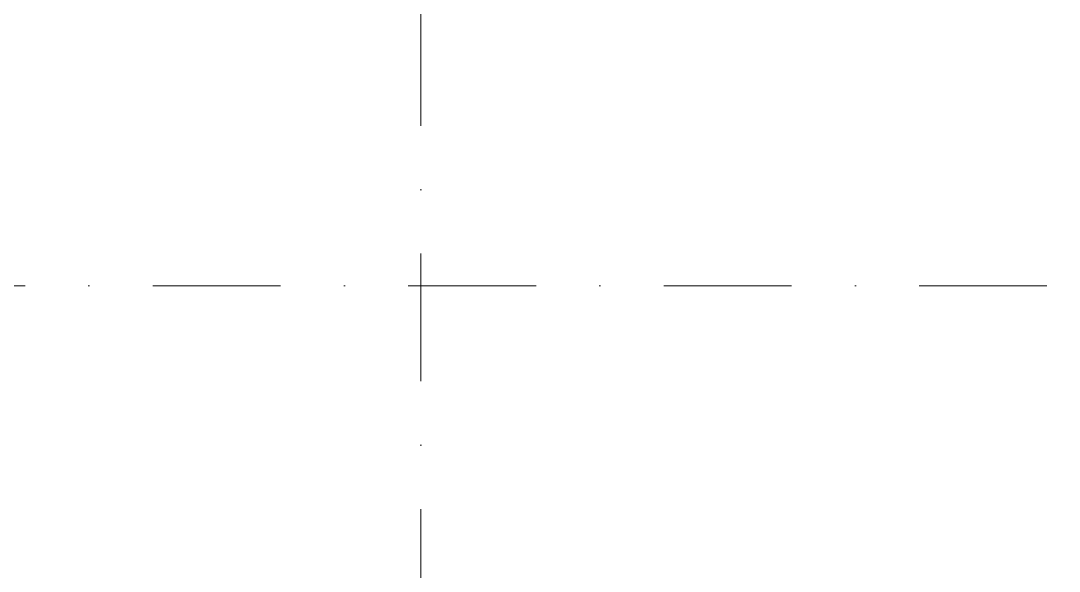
# Model space of a CAD drawing. Header units: millimetres. Extents: x -3092155 to 4513934, y -12317808 to 1850003.
# Drawn here: x -458395 to -453517, y -5670993 to -5668406 of the extents above; entities that cross this region are included whole.
import ezdxf

# ---------------------------------------------------------------- set-up
doc = ezdxf.new("R2010")
doc.units = ezdxf.units.MM
doc.header["$LTSCALE"] = 2
doc.header["$MEASUREMENT"] = 0
doc.linetypes.add('DASHDOT', pattern=[1, 0.5, -0.25, 0, -0.25])
doc.layers.add('GRID', color=251, linetype='DASHDOT', lineweight=5)

msp = doc.modelspace()

# ---------------------------------------------------------------- linework, layer by layer
at = {"layer": 'GRID', "color": 5, "ltscale": 600}
msp.add_line((-456514.7111627072, -5657499.373618293), (-456514.7111627072, -5742293.19036301), dxfattribs=at)
at = {"layer": 'GRID', "color": 6, "ltscale": 600}
msp.add_line((-460174.5851218564, -5669651.23265634), (-367335.1246837269, -5669651.232656343), dxfattribs=at)

doc.saveas('drawing.dxf')
